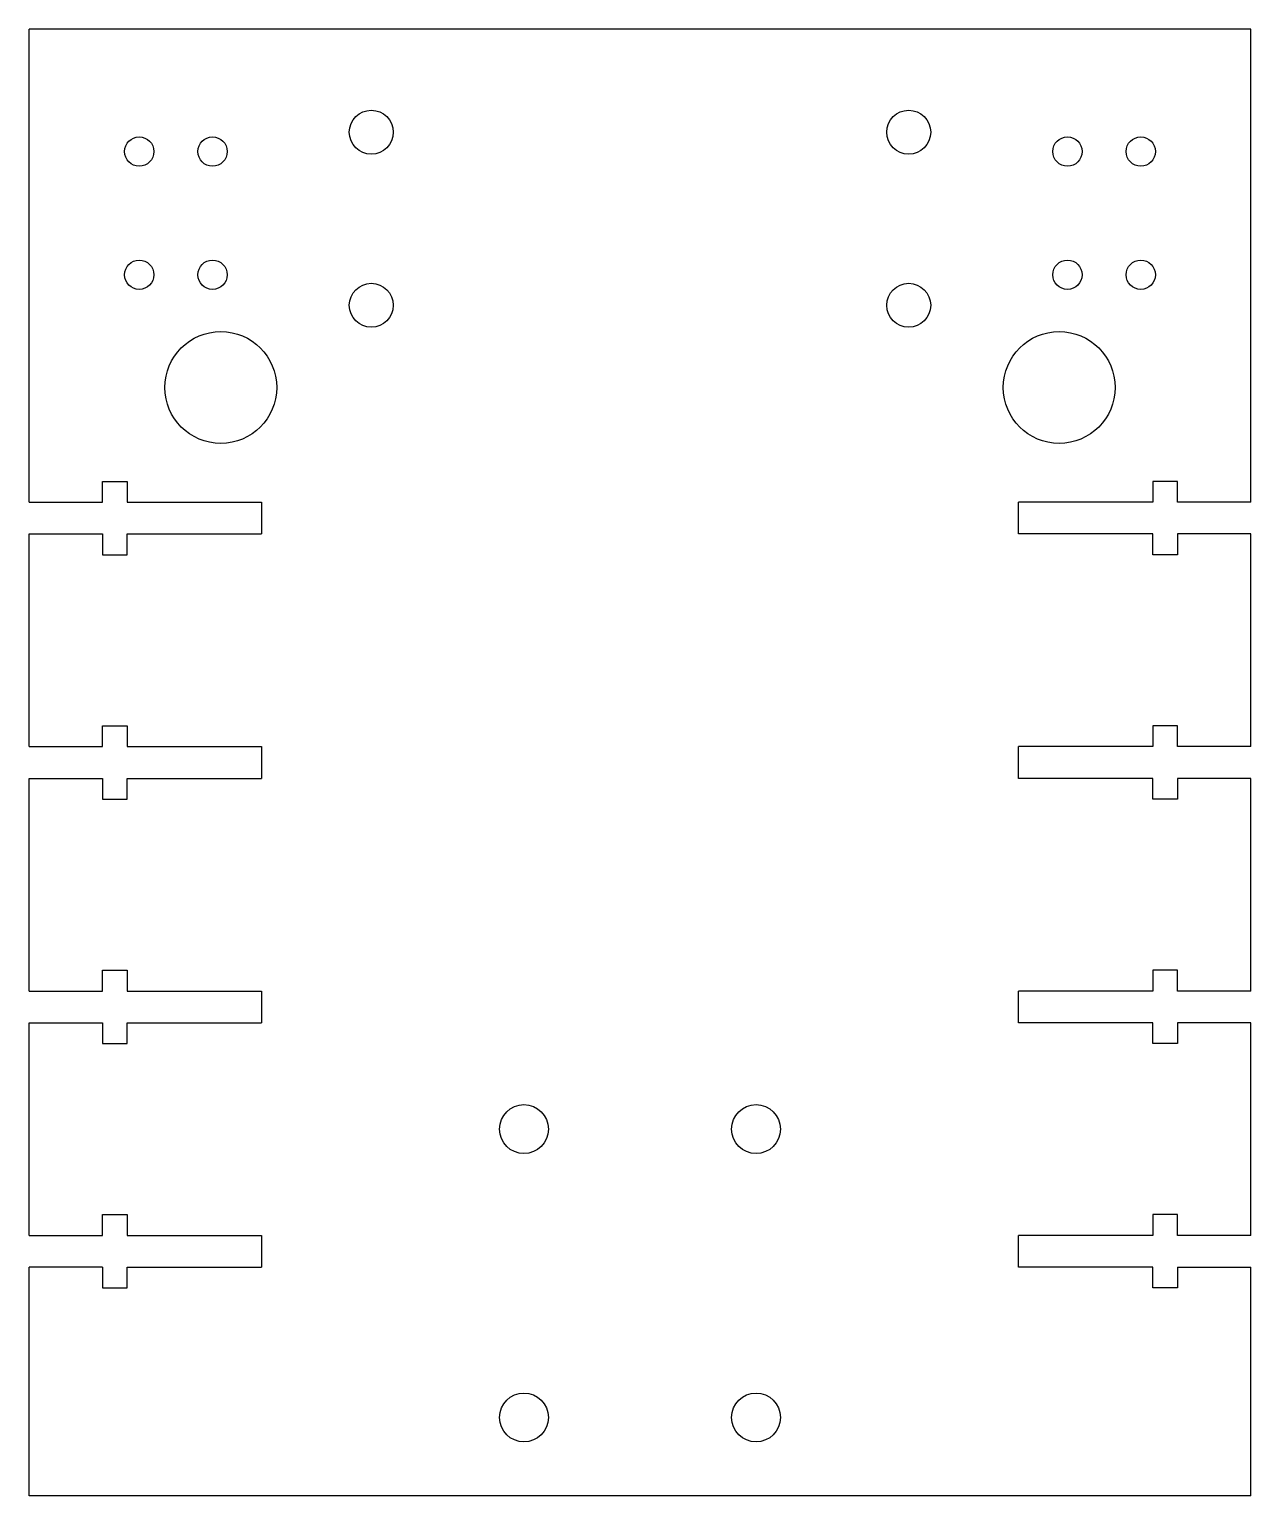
# Model space of a CAD drawing. Extents: x -2.5 to 2.5, y -3 to 3.
import ezdxf

# ---------------------------------------------------------------- set-up
doc = ezdxf.new("R2010")
doc.units = 0
doc.header["$MEASUREMENT"] = 0
doc.layers.add('MODELSKETCH_VISIBLE', color=7, linetype='CONTINUOUS')

msp = doc.modelspace()

# ---------------------------------------------------------------- linework, layer by layer
at = {"layer": 'MODELSKETCH_VISIBLE'}
for p, q in [((2.5, 3), (-2.5, 3)), ((-2.5, 1.065), (-2.5, 3)), ((2.5, 1.065), (2.5, 3)), ((-2.2, 1.065), (-2.2, 1.15)), ((-2.2, 1.15), (-2.1, 1.15)), ((-2.1, 1.15), (-2.1, 1.065)), ((2.1, 1.15), (2.1, 1.065)), ((2.2, 1.15), (2.1, 1.15)), ((2.2, 1.065), (2.2, 1.15)), ((-2.5, 1.065), (-2.2, 1.065)), ((-2.1, 1.065), (-1.55, 1.065)), ((-1.55, 1.065), (-1.55, 0.935)), ((1.55, 0.935), (1.55, 1.065)), ((2.1, 1.065), (1.55, 1.065)), ((2.5, 1.065), (2.2, 1.065)), ((-2.5, 0.935), (-2.2, 0.935)), ((-2.5, 0.065), (-2.5, 0.935)), ((-2.2, 0.935), (-2.2, 0.85)), ((-2.1, 0.935), (-1.55, 0.935)), ((-2.1, 0.85), (-2.1, 0.935)), ((2.1, 0.935), (1.55, 0.935)), ((2.1, 0.85), (2.1, 0.935)), ((2.5, 0.935), (2.2, 0.935)), ((2.2, 0.935), (2.2, 0.85)), ((2.5, 0.065), (2.5, 0.935)), ((-2.2, 0.85), (-2.1, 0.85)), ((2.2, 0.85), (2.1, 0.85)), ((-2.2, 0.065), (-2.2, 0.15)), ((-2.2, 0.15), (-2.1, 0.15)), ((-2.1, 0.15), (-2.1, 0.065)), ((2.1, 0.15), (2.1, 0.065)), ((2.2, 0.15), (2.1, 0.15)), ((2.2, 0.065), (2.2, 0.15)), ((-2.5, 0.065), (-2.2, 0.065)), ((-2.1, 0.065), (-1.55, 0.065)), ((-1.55, 0.065), (-1.55, -0.065)), ((1.55, -0.065), (1.55, 0.065)), ((2.1, 0.065), (1.55, 0.065)), ((2.5, 0.065), (2.2, 0.065)), ((-2.5, -0.065), (-2.2, -0.065)), ((-2.5, -0.935), (-2.5, -0.065)), ((-2.2, -0.065), (-2.2, -0.15)), ((-2.1, -0.065), (-1.55, -0.065)), ((-2.1, -0.15), (-2.1, -0.065)), ((2.1, -0.065), (1.55, -0.065)), ((2.1, -0.15), (2.1, -0.065)), ((2.5, -0.065), (2.2, -0.065)), ((2.2, -0.065), (2.2, -0.15)), ((2.5, -0.935), (2.5, -0.065)), ((-2.2, -0.15), (-2.1, -0.15)), ((2.2, -0.15), (2.1, -0.15)), ((-2.2, -0.935), (-2.2, -0.85)), ((-2.2, -0.85), (-2.1, -0.85)), ((-2.1, -0.85), (-2.1, -0.935)), ((2.1, -0.85), (2.1, -0.935)), ((2.2, -0.85), (2.1, -0.85)), ((2.2, -0.935), (2.2, -0.85)), ((-2.5, -0.935), (-2.2, -0.935)), ((-2.1, -0.935), (-1.55, -0.935)), ((-1.55, -0.935), (-1.55, -1.065)), ((1.55, -1.065), (1.55, -0.935)), ((2.1, -0.935), (1.55, -0.935)), ((2.5, -0.935), (2.2, -0.935)), ((-2.5, -1.065), (-2.2, -1.065)), ((-2.5, -1.935), (-2.5, -1.065)), ((-2.2, -1.065), (-2.2, -1.15)), ((-2.1, -1.065), (-1.55, -1.065)), ((-2.1, -1.15), (-2.1, -1.065)), ((2.1, -1.065), (1.55, -1.065)), ((2.1, -1.15), (2.1, -1.065)), ((2.5, -1.065), (2.2, -1.065)), ((2.2, -1.065), (2.2, -1.15)), ((2.5, -1.935), (2.5, -1.065)), ((-2.2, -1.15), (-2.1, -1.15)), ((2.2, -1.15), (2.1, -1.15)), ((-2.2, -1.935), (-2.2, -1.85)), ((-2.2, -1.85), (-2.1, -1.85)), ((-2.1, -1.85), (-2.1, -1.935)), ((2.1, -1.85), (2.1, -1.935)), ((2.2, -1.85), (2.1, -1.85)), ((2.2, -1.935), (2.2, -1.85)), ((-2.5, -1.935), (-2.2, -1.935)), ((-2.1, -1.935), (-1.55, -1.935)), ((-1.55, -1.935), (-1.55, -2.065)), ((1.55, -2.065), (1.55, -1.935)), ((2.1, -1.935), (1.55, -1.935)), ((2.5, -1.935), (2.2, -1.935)), ((-2.2, -2.065), (-2.5, -2.065)), ((-2.5, -3), (-2.5, -2.065)), ((-2.2, -2.065), (-2.2, -2.15)), ((-2.1, -2.065), (-1.55, -2.065)), ((-2.1, -2.15), (-2.1, -2.065)), ((2.1, -2.065), (1.55, -2.065)), ((2.1, -2.15), (2.1, -2.065)), ((2.2, -2.065), (2.5, -2.065)), ((2.2, -2.065), (2.2, -2.15)), ((2.5, -3), (2.5, -2.065)), ((-2.2, -2.15), (-2.1, -2.15)), ((2.2, -2.15), (2.1, -2.15)), ((2.5, -3), (-2.5, -3))]:
    msp.add_line(p, q, dxfattribs=at)
for centre, radius in [((-1.1, 2.579), 0.09), ((1.1, 2.579), 0.09), ((-2.05, 2.5), 0.06), ((-1.75, 2.5), 0.06), ((1.75, 2.5), 0.06), ((2.05, 2.5), 0.06), ((-2.05, 1.9959), 0.06), ((-1.75, 1.9959), 0.06), ((1.75, 1.9959), 0.06), ((2.05, 1.9959), 0.06), ((-1.1, 1.8708), 0.09), ((1.1, 1.8708), 0.09), ((-1.7161, 1.5345), 0.2288), ((1.7161, 1.5345), 0.2288), ((-0.475, -1.5), 0.1), ((0.475, -1.5), 0.1), ((-0.475, -2.68), 0.1), ((0.475, -2.68), 0.1)]:
    msp.add_circle(centre, radius, dxfattribs=at)

doc.saveas('drawing.dxf')
